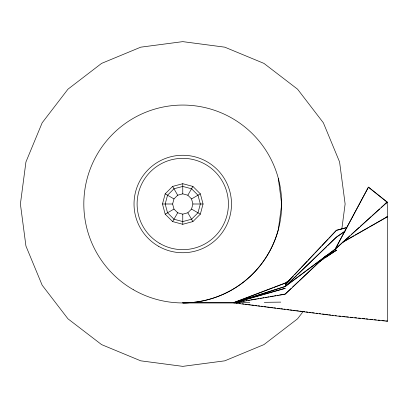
<?xml version="1.0" encoding="UTF-8"?>
<svg xmlns="http://www.w3.org/2000/svg" width="408" height="408" viewBox="0 0 408 408"><rect width="100%" height="100%" fill="white"/><g stroke="black" fill="none" stroke-linecap="round" stroke-linejoin="round"><path stroke-width="0.61" d="M341.822 229.087L345.122 204L339.589 161.976L323.371 122.818L297.57 89.194L263.94 63.393L224.782 47.17L182.764 41.636L140.74 47.17L101.582 63.393L67.952 89.194L42.152 122.818L25.934 161.976L20.4 204L25.934 246.024L42.152 285.182L67.952 318.806L101.582 344.607L140.74 360.83L182.764 366.364L224.782 360.83L263.94 344.607L297.57 318.806L303.343 311.279M162.466 204L165.184 193.851L172.615 186.425L182.764 183.707L192.907 186.425L200.338 193.851L203.056 204L200.338 214.149L192.907 221.575L182.764 224.293L172.615 221.575L165.184 214.149L162.466 204L172.615 204L173.971 198.925L177.689 195.213L182.764 193.851L187.833 195.213L191.551 198.925L192.907 204L191.551 209.075L187.833 212.787L182.764 214.149L177.689 212.787L173.971 209.075L172.615 204M182.764 302.736L233.973 302.736L285.182 286.39L335.223 249.033L368.429 187.053L387.192 202.052L387.6 216.709L341.899 242.791M335.223 249.237L368.429 187.252L387.192 202.251L335.223 249.237L285.182 286.595L233.973 302.94L182.764 302.94A99.001 99.001 0 0 0 278.317 229.668L281.699 204.306L278.327 178.459M172.615 221.575L177.689 212.787M187.833 195.213L192.907 186.425M293.429 275.946L285.182 284.677L286.238 283.968M294.729 274.564L300.37 268.591M301.237 267.668L307.316 261.237M308.183 260.319L314.257 253.883M315.124 252.965L321.203 246.529M322.07 245.611L328.144 239.175M329.011 238.257L336.391 230.444M285.182 286.39L336.391 237.058L345.296 230.923M285.182 286.595L296.611 275.584M297.524 274.701L326.788 246.514M327.7 245.631L336.391 237.262L344.77 231.489M291.179 288.369L285.182 294.025L279.562 294.984M292.561 287.064L298.559 281.408M299.482 280.536L324.396 257.04M326.242 255.505L285.182 294.229L233.973 302.94L336.391 315.95L387.6 321.275L387.6 216.51L369.429 226.879M335.223 249.033L341.363 243.479M342.307 242.627L349.865 235.793M351.283 234.513L359.315 227.251M360.264 226.394L371.127 216.571M372.07 215.72L379.634 208.886M381.052 207.601L387.192 202.052L386.141 202.771M385.096 203.694L387.192 202.251M286.763 283.407L285.182 284.473L336.391 230.239L346.754 227.46M319.495 261.4L323.717 258.56M324.778 257.851L336.391 250.043L333.724 251.756M318.969 261.956L336.391 250.247L325.186 257.458M289.981 279.913L285.182 283.004L233.973 302.455M326.788 256.224L328.925 254.847M329.99 254.164L332.658 252.445M285.712 282.866L288.915 280.806M165.184 214.149L173.971 209.075M191.551 198.925L200.338 193.851M343 241.959L354.011 235.676M355.113 235.044L368.327 227.506M233.973 302.654L272.677 287.956M273.865 287.507L285.182 283.208M249.778 302.527L233.973 302.736L263.231 294.449M264.455 294.107L285.182 288.237M233.973 302.94L285.182 288.436M336.998 230.28L346.754 227.664M386.381 217.041L387.6 216.709M233.973 302.736L242.092 301.354M243.336 301.145L244.586 300.931M245.835 300.716L247.085 300.507M248.334 300.293L249.584 300.079M250.833 299.87L256.454 298.911M257.703 298.702L258.952 298.488M260.202 298.274L261.452 298.064M262.701 297.85L263.945 297.636M265.195 297.427L266.444 297.213M267.694 296.999L268.943 296.789M270.193 296.575L273.314 296.045M274.564 295.831L275.813 295.621M277.063 295.407L278.312 295.193M264.318 302.338L280.755 302.119M192.907 204L203.056 204M338.921 316.011L340.818 316.21M342.715 316.409L345.239 316.669M346.504 316.802L348.401 317.001M350.299 317.195L352.828 317.46M354.725 317.654L356.623 317.852M358.52 318.051L360.417 318.245M362.309 318.444L364.839 318.709M366.103 318.837L368.001 319.036M369.898 319.235L372.428 319.495M374.325 319.694L376.222 319.892M378.119 320.086L380.011 320.285M381.908 320.484L384.438 320.744M385.703 320.877L387.6 321.076M235.87 302.976L237.135 303.139M239.027 303.379L240.292 303.542M242.189 303.781L244.086 304.021M245.351 304.184L247.248 304.424M248.513 304.582L250.41 304.827M251.675 304.985L253.572 305.225M254.837 305.388L256.729 305.628M257.994 305.791L259.891 306.031M261.156 306.189L263.053 306.434M264.318 306.592L266.215 306.831M267.48 306.995L269.377 307.234M270.642 307.397L272.539 307.637M273.799 307.795L275.696 308.04M277.593 308.28L279.49 308.519M280.755 308.683L282.652 308.922M283.917 309.08L285.182 309.244M287.079 309.483L288.976 309.723M290.241 309.886L292.133 310.126M293.398 310.289L295.295 310.529M296.56 310.687L298.457 310.932M299.722 311.09L301.619 311.33M302.884 311.493L304.781 311.732M306.046 311.896L307.943 312.135M309.203 312.293L311.1 312.538M312.365 312.696L314.262 312.936M316.159 313.181L317.424 313.339M319.321 313.579L320.586 313.742M322.483 313.981L324.38 314.221M325.645 314.384L327.537 314.624M328.802 314.787L330.699 315.027M331.964 315.185L333.229 315.348M335.126 315.588L336.391 315.751M165.184 193.851L173.971 198.925M191.551 209.075L200.338 214.149M172.615 186.425L177.689 195.213M187.833 212.787L192.907 221.575M182.764 183.707L182.764 193.851M182.764 214.149L182.764 224.293M167.54 195.213L165.184 204L167.54 212.787L173.971 219.224L182.764 221.575L191.551 219.224L197.982 212.787L200.338 204L197.982 195.213L191.551 188.776L182.764 186.425L173.971 188.776L167.54 195.213M133.294 289.685A98.94 98.94 0 0 0 281.699 204A98.94 98.94 0 0 0 133.294 118.315A98.94 98.94 0 0 0 133.294 289.685M158.396 246.208A48.736 48.736 0 0 0 231.494 204A48.736 48.736 0 0 0 158.396 161.792A48.736 48.736 0 0 0 158.396 246.208M159.931 243.545A45.665 45.665 0 0 0 228.424 204A45.665 45.665 0 0 0 159.931 164.455A45.665 45.665 0 0 0 159.931 243.545"/></g></svg>
